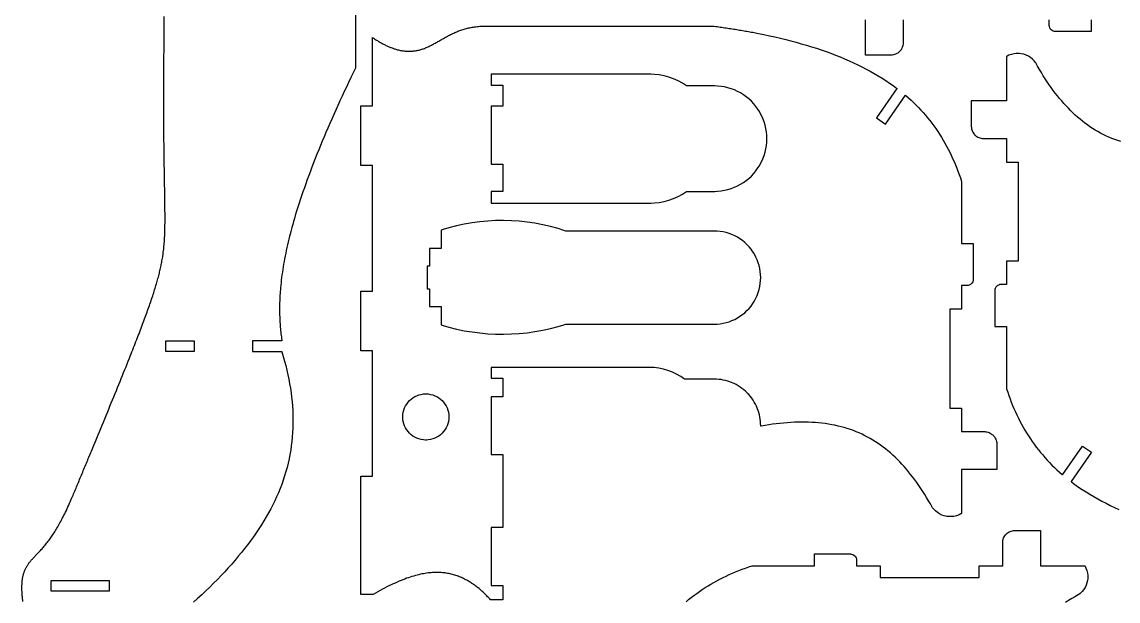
# Model space of a CAD drawing. Extents: x 0 to 673, y 0 to 298.
# Drawn here: x 107.8 to 294.3, y 96.9 to 195.5 of the extents above; entities that cross this region are included whole.
import ezdxf

# ---------------------------------------------------------------- set-up
doc = ezdxf.new("R2010")
doc.units = 0
doc.layers.get('0').update_dxf_attribs({"linetype": 'CONTINUOUS'})

msp = doc.modelspace()

# ---------------------------------------------------------------- linework, layer by layer
at = {"color": 0}
for points in [[(164.55, 219.183), (164.55, 187.644), (164.55, 187.643), (164.55, 187.642), (164.547, 187.642), (164.547, 187.639), (164.546, 187.639), (164.546, 187.636), (164.544, 187.636), (164.544, 187.633), (164.543, 187.632), (164.543, 187.631), (164.154, 186.826), (163.771, 186.025), (163.39, 185.226), (163.015, 184.433), (162.646, 183.642), (162.282, 182.856), (161.921, 182.072), (161.565, 181.293), (161.215, 180.518), (160.872, 179.747), (160.532, 178.979), (160.197, 178.217), (159.869, 177.457), (159.546, 176.703), (159.229, 175.951), (158.915, 175.206), (158.608, 174.462), (158.307, 173.725), (158.014, 172.992), (157.722, 172.261), (157.439, 171.538), (157.161, 170.817), (156.889, 170.101), (156.625, 169.39), (156.364, 168.685), (156.111, 167.982), (155.864, 167.286), (155.622, 166.593), (155.389, 165.907), (155.161, 165.224), (154.986, 164.692), (154.815, 164.161), (154.65, 163.635), (154.489, 163.112), (154.332, 162.593), (154.179, 162.076), (154.032, 161.564), (153.886, 161.054), (153.747, 160.549), (153.614, 160.046), (153.482, 159.546), (153.357, 159.05), (153.233, 158.558), (153.118, 158.069), (153.004, 157.583), (152.896, 157.101), (152.793, 156.622), (152.693, 156.147), (152.6, 155.675), (152.508, 155.207), (152.422, 154.742), (152.343, 154.281), (152.264, 153.822), (152.193, 153.368), (152.125, 152.917), (152.064, 152.469), (152.004, 152.025), (151.95, 151.585), (151.901, 151.147), (151.857, 150.714), (151.818, 150.283), (151.789, 149.958), (151.764, 149.636), (151.743, 149.315), (151.721, 148.996), (151.704, 148.679), (151.689, 148.364), (151.675, 148.051), (151.665, 147.74), (151.657, 147.431), (151.651, 147.122), (151.65, 146.817), (151.647, 146.513), (151.65, 146.21), (151.654, 145.91), (151.661, 145.611), (151.668, 145.315), (151.679, 145.019), (151.693, 144.726), (151.711, 144.435), (151.729, 144.146), (151.747, 143.858), (151.771, 143.572), (151.796, 143.288), (151.825, 143.004), (151.854, 142.724), (151.886, 142.444), (151.918, 142.168), (151.957, 141.892), (151.994, 141.618), (152.036, 141.346), (152.05, 141.26), (152.05, 141.26), (147.036, 141.26), (147.036, 139.41), (152.015, 139.41), (152.018, 139.406), (152.018, 139.404), (152.018, 139.4), (152.021, 139.397), (152.021, 139.396), (152.021, 139.392), (152.022, 139.389), (152.022, 139.386), (152.025, 139.385), (152.025, 139.383), (152.025, 139.379), (152.026, 139.378), (152.026, 139.374), (152.029, 139.372), (152.029, 139.371), (152.029, 139.367), (152.029, 139.365), (152.032, 139.364), (152.032, 139.362), (152.032, 139.357), (152.033, 139.354), (152.268, 138.577), (152.489, 137.799), (152.693, 137.022), (152.882, 136.249), (153.057, 135.477), (153.218, 134.707), (153.361, 133.938), (153.489, 133.171), (153.6, 132.406), (153.696, 131.643), (153.775, 130.882), (153.839, 130.122), (153.886, 129.366), (153.915, 128.61), (153.929, 127.856), (153.926, 127.104), (153.907, 126.356), (153.868, 125.607), (153.814, 124.863), (153.739, 124.118), (153.65, 123.378), (153.54, 122.638), (153.415, 121.9), (153.271, 121.166), (153.107, 120.432), (152.926, 119.702), (152.726, 118.974), (152.508, 118.247), (152.271, 117.522), (152.015, 116.8), (151.739, 116.081), (151.457, 115.388), (151.154, 114.696), (150.833, 114.007), (150.497, 113.32), (150.143, 112.634), (149.772, 111.952), (149.386, 111.27), (148.982, 110.591), (148.561, 109.913), (148.126, 109.238), (147.675, 108.564), (147.207, 107.893), (146.722, 107.224), (146.225, 106.556), (145.708, 105.889), (145.179, 105.225), (144.636, 104.563), (144.076, 103.903), (143.504, 103.243), (142.915, 102.586), (142.314, 101.931), (141.697, 101.277), (141.068, 100.625), (140.425, 99.9746), (139.768, 99.3246), (139.097, 98.6776), (138.414, 98.0315), (137.718, 97.3886), (137.01, 96.7456)], [(108.003, 96.8696), (107.985, 97.0086), (107.968, 97.1456), (107.951, 97.2815), (107.936, 97.4165), (107.922, 97.5496), (107.908, 97.6836), (107.896, 97.8136), (107.885, 97.9446), (107.875, 98.0715), (107.865, 98.1996), (107.857, 98.3267), (107.85, 98.4496), (107.843, 98.5736), (107.839, 98.6957), (107.835, 98.8165), (107.831, 98.9356), (107.829, 99.0536), (107.828, 99.1726), (107.828, 99.4017), (107.831, 99.5156), (107.833, 99.6265), (107.836, 99.7376), (107.843, 99.8457), (107.848, 99.9536), (107.857, 100.093), (107.868, 100.229), (107.883, 100.364), (107.896, 100.495), (107.914, 100.625), (107.932, 100.753), (107.953, 100.878), (107.975, 101), (108, 101.122), (108.025, 101.241), (108.054, 101.359), (108.083, 101.474), (108.115, 101.587), (108.149, 101.699), (108.185, 101.81), (108.223, 101.918), (108.261, 102.025), (108.303, 102.131), (108.346, 102.234), (108.39, 102.336), (108.438, 102.438), (108.486, 102.538), (108.536, 102.636), (108.589, 102.732), (108.643, 102.829), (108.699, 102.924), (108.758, 103.017), (108.817, 103.11), (108.879, 103.202), (108.943, 103.293), (109.008, 103.384), (109.086, 103.486), (109.168, 103.589), (109.251, 103.691), (109.336, 103.793), (109.425, 103.895), (109.515, 103.996), (109.607, 104.099), (109.703, 104.202), (109.8, 104.304), (109.899, 104.41), (110, 104.516), (110.104, 104.624), (110.21, 104.734), (110.318, 104.846), (110.428, 104.961), (110.539, 105.078), (110.653, 105.199), (110.77, 105.322), (110.888, 105.449), (111.008, 105.579), (111.129, 105.712), (111.253, 105.852), (111.379, 105.995), (111.508, 106.142), (111.636, 106.295), (111.767, 106.453), (111.9, 106.616), (112.035, 106.785), (112.171, 106.96), (112.31, 107.141), (112.45, 107.328), (112.565, 107.486), (112.683, 107.65), (112.801, 107.82), (112.921, 107.993), (113.042, 108.173), (113.163, 108.356), (113.285, 108.546), (113.408, 108.742), (113.533, 108.942), (113.66, 109.149), (113.787, 109.361), (113.914, 109.579), (114.042, 109.803), (114.172, 110.034), (114.303, 110.27), (114.433, 110.511), (114.568, 110.76), (114.7, 111.016), (114.835, 111.277), (114.97, 111.545), (115.107, 111.82), (115.244, 112.1), (115.383, 112.388), (115.521, 112.684), (115.662, 112.985), (115.803, 113.293), (115.944, 113.61), (116.086, 113.934), (116.231, 114.264), (116.375, 114.602), (116.52, 114.947), (116.621, 115.188), (116.722, 115.431), (116.822, 115.673), (116.925, 115.917), (117.026, 116.161), (117.129, 116.407), (117.232, 116.653), (117.335, 116.9), (117.438, 117.147), (117.54, 117.396), (117.645, 117.646), (117.749, 117.895), (117.853, 118.146), (117.958, 118.396), (118.062, 118.647), (118.167, 118.9), (118.273, 119.153), (118.377, 119.406), (118.482, 119.66), (118.588, 119.914), (118.694, 120.168), (118.8, 120.424), (118.907, 120.678), (119.013, 120.934), (119.118, 121.191), (119.225, 121.446), (119.438, 121.96), (119.544, 122.217), (119.651, 122.474), (119.879, 123.024), (120.107, 123.572), (120.333, 124.122), (120.562, 124.673), (120.789, 125.221), (121.015, 125.771), (121.243, 126.32), (121.468, 126.867), (121.693, 127.413), (121.918, 127.959), (122.142, 128.502), (122.364, 129.043), (122.586, 129.584), (122.807, 130.121), (123.027, 130.657), (123.244, 131.191), (123.461, 131.721), (123.676, 132.249), (123.89, 132.772), (124.101, 133.295), (124.313, 133.811), (124.521, 134.325), (124.726, 134.835), (124.932, 135.342), (125.133, 135.843), (125.333, 136.341), (125.532, 136.832), (125.725, 137.32), (125.918, 137.802), (126.108, 138.278), (126.254, 138.646), (126.398, 139.01), (126.54, 139.369), (126.682, 139.726), (126.819, 140.079), (126.958, 140.429), (127.093, 140.775), (127.226, 141.118), (127.358, 141.457), (127.488, 141.793), (127.618, 142.125), (127.743, 142.454), (127.868, 142.779), (127.99, 143.101), (128.111, 143.419), (128.231, 143.735), (128.347, 144.046), (128.463, 144.353), (128.576, 144.657), (128.688, 144.958), (128.797, 145.254), (128.904, 145.549), (129.01, 145.837), (129.113, 146.124), (129.215, 146.407), (129.314, 146.685), (129.412, 146.961), (129.508, 147.232), (129.6, 147.5), (129.693, 147.764), (129.789, 148.049), (129.883, 148.328), (129.976, 148.603), (130.068, 148.875), (130.154, 149.143), (130.239, 149.406), (130.322, 149.667), (130.403, 149.922), (130.483, 150.175), (130.558, 150.425), (130.633, 150.671), (130.704, 150.914), (130.774, 151.154), (130.84, 151.39), (130.907, 151.625), (130.971, 151.856), (131.032, 152.083), (131.09, 152.31), (131.148, 152.532), (131.203, 152.753), (131.256, 152.972), (131.307, 153.188), (131.358, 153.403), (131.404, 153.614), (131.45, 153.825), (131.494, 154.033), (131.538, 154.24), (131.578, 154.444), (131.618, 154.649), (131.653, 154.851), (131.689, 155.051), (131.731, 155.306), (131.772, 155.558), (131.846, 156.063), (131.878, 156.313), (131.938, 156.813), (131.964, 157.063), (131.989, 157.314), (132.011, 157.565), (132.032, 157.817), (132.052, 158.069), (132.069, 158.324), (132.085, 158.579), (132.099, 158.836), (132.111, 159.094), (132.123, 159.356), (132.133, 159.618), (132.14, 159.885), (132.148, 160.153), (132.154, 160.424), (132.158, 160.699), (132.163, 160.976), (132.165, 161.258), (132.167, 161.543), (132.168, 161.832), (132.168, 162.424), (132.167, 162.726), (132.164, 163.035), (132.163, 163.326), (132.16, 163.622), (132.157, 163.924), (132.154, 164.228), (132.15, 164.538), (132.147, 164.853), (132.142, 165.172), (132.136, 165.496), (132.133, 165.825), (132.127, 166.158), (132.122, 166.497), (132.115, 166.842), (132.11, 167.192), (132.103, 167.546), (132.097, 167.906), (132.093, 168.271), (132.085, 168.642), (132.078, 169.017), (132.072, 169.399), (132.065, 169.786), (132.06, 170.178), (132.053, 170.576), (132.046, 170.981), (132.04, 171.392), (132.035, 171.807), (132.028, 172.229), (132.023, 172.657), (132.017, 173.092), (132.011, 173.532), (132.006, 173.978), (131.999, 174.636), (131.993, 175.307), (131.986, 175.99), (131.983, 176.688), (131.976, 177.399), (131.972, 178.122), (131.971, 178.86), (131.968, 179.611), (131.964, 180.375), (131.963, 181.151), (131.963, 183.563), (131.964, 184.393), (131.965, 185.237), (131.968, 186.094), (131.972, 186.965), (131.976, 187.849), (131.983, 188.746), (131.988, 189.657), (131.994, 190.581), (132.002, 191.518), (132.01, 192.469), (132.018, 193.433), (132.029, 194.411), (132.039, 195.403), (132.05, 196.407)], [(257.711, 195.864), (257.711, 191.939), (257.711, 191.886), (257.7, 191.726), (257.669, 191.521), (257.618, 191.322), (257.549, 191.131), (257.461, 190.95), (257.357, 190.779), (257.237, 190.619), (257.103, 190.471), (256.956, 190.337), (256.796, 190.218), (256.625, 190.114), (256.443, 190.026), (256.253, 189.957), (256.054, 189.906), (255.849, 189.875), (255.689, 189.864), (255.636, 189.864), (251.287, 189.864), (251.287, 195.864)], [(289.711, 195.864), (289.711, 193.864), (283.636, 193.864), (283.583, 193.864), (283.425, 193.885), (283.225, 193.946), (283.04, 194.044), (282.912, 194.142), (282.876, 194.179), (282.839, 194.215), (282.742, 194.342), (282.643, 194.528), (282.582, 194.728), (282.561, 194.886), (282.561, 194.939), (282.561, 195.864)], [(294.721, 175.144), (294.207, 175.314), (293.7, 175.496), (293.2, 175.692), (292.706, 175.9), (292.218, 176.121), (291.736, 176.357), (291.276, 176.596), (290.822, 176.849), (290.374, 177.114), (289.932, 177.39), (289.496, 177.679), (289.065, 177.981), (288.639, 178.294), (288.219, 178.619), (287.806, 178.956), (287.397, 179.303), (286.993, 179.663), (286.596, 180.033), (286.203, 180.417), (285.815, 180.81), (285.433, 181.214), (285.056, 181.629), (284.683, 182.054), (284.317, 182.492), (283.954, 182.939), (283.597, 183.396), (283.244, 183.864), (282.896, 184.342), (282.554, 184.831), (282.215, 185.329), (281.882, 185.837), (281.553, 186.354), (281.228, 186.882), (280.908, 187.419), (280.593, 187.965), (280.282, 188.522), (280.279, 188.525), (280.218, 188.614), (280.014, 188.868), (279.713, 189.175), (279.381, 189.444), (279.021, 189.672), (278.638, 189.858), (278.235, 189.999), (277.815, 190.093), (277.492, 190.133), (277.383, 190.139), (277.032, 190.139), (276.918, 190.133), (276.579, 190.09), (276.138, 189.986), (275.711, 189.829), (275.404, 189.679), (275.307, 189.621), (275.307, 182.093), (269.307, 182.093), (269.307, 177.744), (269.307, 177.693), (269.317, 177.54), (269.347, 177.339), (269.396, 177.142), (269.464, 176.951), (269.551, 176.768), (269.656, 176.593), (269.776, 176.429), (269.878, 176.314), (269.914, 176.278), (269.95, 176.242), (270.067, 176.14), (270.231, 176.018), (270.404, 175.914), (270.588, 175.828), (270.778, 175.76), (270.975, 175.71), (271.176, 175.681), (271.331, 175.669), (271.382, 175.669), (275.307, 175.669), (275.307, 171.669), (277.307, 171.669), (277.307, 154.819), (275.307, 154.819), (275.307, 150.819), (274.382, 150.819), (274.328, 150.819), (274.165, 150.799), (273.963, 150.735), (273.781, 150.636), (273.621, 150.506), (273.49, 150.346), (273.392, 150.164), (273.328, 149.961), (273.307, 149.799), (273.307, 149.744), (273.307, 143.669), (275.307, 143.669), (275.307, 133.086), (275.307, 133.086), (275.307, 133.085), (275.307, 133.085), (275.307, 133.084), (275.307, 133.084), (275.307, 133.084), (275.308, 133.083), (275.308, 133.082), (275.308, 133.082), (275.308, 133.081), (275.308, 133.08), (275.308, 133.08), (275.308, 133.08), (275.308, 133.079), (275.31, 133.078), (275.31, 133.078), (275.31, 133.077), (275.31, 133.077), (275.31, 133.076), (275.31, 133.076), (275.31, 133.075), (275.31, 133.075), (275.499, 132.498), (275.696, 131.928), (275.901, 131.363), (276.115, 130.804), (276.338, 130.252), (276.568, 129.705), (276.807, 129.164), (277.054, 128.629), (277.311, 128.101), (277.576, 127.579), (277.85, 127.063), (278.132, 126.553), (278.424, 126.049), (278.724, 125.552), (279.032, 125.061), (279.35, 124.577), (279.676, 124.099), (280.013, 123.627), (280.358, 123.162), (280.713, 122.704), (281.075, 122.252), (281.449, 121.807), (281.831, 121.368), (282.221, 120.936), (282.622, 120.511), (283.032, 120.092), (283.451, 119.68), (283.881, 119.276), (284.319, 118.878), (284.767, 118.487), (284.831, 118.433), (288.247, 123.333), (289.765, 122.275), (286.276, 117.272), (286.278, 117.27), (286.279, 117.269), (286.282, 117.267), (286.283, 117.266), (286.286, 117.265), (286.287, 117.263), (286.289, 117.262), (286.292, 117.26), (286.293, 117.259), (286.297, 117.256), (286.299, 117.254), (286.301, 117.253), (286.303, 117.252), (286.304, 117.25), (286.307, 117.249), (286.308, 117.247), (286.311, 117.246), (286.314, 117.243), (286.317, 117.241), (286.318, 117.24), (286.319, 117.238), (286.322, 117.237), (286.324, 117.236), (286.326, 117.234), (286.328, 117.233), (286.329, 117.231), (286.332, 117.23), (286.333, 117.228), (286.335, 117.227), (286.936, 116.784), (287.55, 116.351), (288.179, 115.928), (288.821, 115.515), (289.476, 115.112), (290.144, 114.718), (290.826, 114.334), (291.521, 113.959), (292.229, 113.593), (292.949, 113.236), (293.682, 112.889), (294.428, 112.551)], [(220.783, 96.8181), (221.228, 97.1907), (221.681, 97.554), (222.139, 97.9082), (222.603, 98.2532), (223.075, 98.5892), (223.553, 98.9161), (224.038, 99.234), (224.528, 99.5429), (225.025, 99.8431), (225.529, 100.134), (226.039, 100.417), (226.556, 100.69), (227.078, 100.955), (227.606, 101.212), (228.14, 101.459), (228.681, 101.698), (229.228, 101.929), (229.781, 102.151), (230.339, 102.365), (230.904, 102.57), (231.475, 102.767), (232.051, 102.956), (232.053, 102.956), (232.053, 102.957), (232.053, 102.957), (232.056, 102.957), (232.056, 102.957), (232.057, 102.958), (232.057, 102.958), (232.06, 102.958), (232.06, 102.958), (232.06, 102.959), (232.061, 102.959), (232.061, 102.959), (232.063, 102.959), (242.646, 102.959), (242.646, 104.959), (248.721, 104.959), (248.774, 104.959), (248.932, 104.939), (249.132, 104.878), (249.318, 104.779), (249.444, 104.682), (249.481, 104.645), (249.518, 104.607), (249.615, 104.481), (249.714, 104.296), (249.775, 104.095), (249.796, 103.937), (249.796, 103.884), (249.796, 102.959), (253.796, 102.959), (253.796, 100.959), (270.646, 100.959), (270.646, 102.959), (274.646, 102.959), (274.646, 106.884), (274.646, 106.938), (274.657, 107.097), (274.689, 107.303), (274.739, 107.502), (274.81, 107.692), (274.896, 107.874), (275, 108.045), (275.119, 108.204), (275.254, 108.352), (275.401, 108.486), (275.561, 108.605), (275.732, 108.709), (275.914, 108.796), (276.104, 108.866), (276.303, 108.917), (276.508, 108.949), (276.668, 108.959), (276.721, 108.959), (281.069, 108.959), (281.069, 102.959), (288.597, 102.959), (288.656, 102.862), (288.806, 102.554), (288.963, 102.128), (289.065, 101.687), (289.11, 101.348), (289.115, 101.234), (289.115, 100.883), (289.11, 100.774), (289.069, 100.451), (288.975, 100.032), (288.833, 99.6283), (288.649, 99.2451), (288.419, 98.8857), (288.151, 98.5536), (287.844, 98.2526), (287.59, 98.0479), (287.501, 97.9865), (287.499, 97.9849), (286.942, 97.6736), (286.396, 97.3579), (285.858, 97.0379), (285.331, 96.7135)]]:
    msp.add_lwpolyline(points, dxfattribs=at)
for points in [[(258.176, 182.965), (258.624, 182.574), (259.063, 182.175), (259.492, 181.771), (259.911, 181.36), (260.321, 180.94), (260.722, 180.515), (261.112, 180.083), (261.494, 179.644), (261.868, 179.2), (262.231, 178.747), (262.585, 178.289), (262.931, 177.824), (263.267, 177.353), (263.593, 176.875), (263.911, 176.39), (264.219, 175.899), (264.519, 175.401), (264.811, 174.899), (265.093, 174.389), (265.367, 173.872), (265.632, 173.35), (265.889, 172.822), (266.136, 172.288), (266.375, 171.746), (266.606, 171.2), (266.828, 170.647), (267.042, 170.087), (267.247, 169.524), (267.444, 168.953), (267.633, 168.376), (267.633, 168.375), (267.633, 168.375), (267.633, 168.374), (267.633, 168.372), (267.635, 168.372), (267.635, 168.371), (267.635, 168.369), (267.635, 168.368), (267.636, 168.368), (267.636, 168.368), (267.636, 168.367), (267.636, 168.365), (267.636, 168.365), (267.636, 168.365), (267.636, 157.782), (269.636, 157.782), (269.636, 151.707), (269.636, 151.654), (269.615, 151.496), (269.554, 151.294), (269.456, 151.11), (269.358, 150.983), (269.321, 150.946), (269.285, 150.91), (269.158, 150.813), (268.972, 150.714), (268.772, 150.653), (268.614, 150.632), (268.561, 150.632), (267.636, 150.632), (267.636, 146.632), (265.636, 146.632), (265.636, 129.781), (267.636, 129.781), (267.636, 125.781), (271.561, 125.781), (271.612, 125.781), (271.767, 125.771), (271.968, 125.741), (272.165, 125.692), (272.356, 125.623), (272.539, 125.537), (272.713, 125.433), (272.876, 125.312), (272.992, 125.21), (273.029, 125.174), (273.065, 125.137), (273.167, 125.021), (273.287, 124.858), (273.392, 124.683), (273.478, 124.501), (273.547, 124.31), (273.596, 124.113), (273.626, 123.912), (273.636, 123.758), (273.636, 123.706), (273.636, 119.358), (267.636, 119.358), (267.636, 111.83), (267.539, 111.772), (267.231, 111.622), (266.806, 111.465), (266.364, 111.362), (266.025, 111.318), (265.911, 111.312), (265.56, 111.312), (265.451, 111.317), (265.128, 111.358), (264.708, 111.452), (264.306, 111.593), (263.922, 111.779), (263.563, 112.008), (263.231, 112.276), (262.929, 112.583), (262.725, 112.837), (262.664, 112.926), (262.661, 112.929), (262.35, 113.485), (262.035, 114.032), (261.715, 114.569), (261.39, 115.097), (261.061, 115.614), (260.728, 116.123), (260.389, 116.621), (260.047, 117.109), (259.699, 117.587), (259.346, 118.055), (258.989, 118.513), (258.626, 118.96), (258.26, 119.397), (257.888, 119.822), (257.51, 120.238), (257.128, 120.642), (256.74, 121.035), (256.347, 121.417), (255.95, 121.788), (255.546, 122.148), (255.138, 122.496), (254.724, 122.833), (254.304, 123.157), (253.878, 123.47), (253.447, 123.772), (253.011, 124.061), (252.568, 124.338), (252.121, 124.602), (251.667, 124.855), (251.207, 125.095), (250.725, 125.33), (250.237, 125.551), (249.743, 125.76), (249.243, 125.955), (248.736, 126.137), (248.222, 126.307), (247.704, 126.464), (247.179, 126.608), (246.647, 126.74), (246.111, 126.859), (245.568, 126.966), (245.019, 127.061), (244.465, 127.144), (243.906, 127.216), (243.34, 127.275), (242.769, 127.323), (242.193, 127.359), (241.611, 127.384), (241.024, 127.398), (240.431, 127.4), (239.832, 127.391), (239.229, 127.372), (238.621, 127.341), (238.007, 127.3), (237.389, 127.249), (236.765, 127.187), (236.138, 127.114), (235.504, 127.032), (234.865, 126.939), (234.222, 126.836), (233.575, 126.723), (233.572, 126.723), (233.565, 126.722), (233.563, 126.721), (233.56, 126.721), (233.557, 126.72), (233.554, 126.72), (233.551, 126.719), (233.544, 126.718), (233.542, 126.718), (233.539, 126.717), (233.536, 126.717), (233.531, 126.716), (233.528, 126.715), (233.525, 126.714), (233.521, 126.714), (233.518, 126.713), (233.515, 126.713), (233.51, 126.712), (233.507, 126.711), (233.504, 126.711), (233.5, 126.71), (233.494, 126.709), (233.492, 126.709), (233.489, 126.708), (233.486, 126.708), (233.487, 126.807), (233.481, 127.103), (233.456, 127.497), (233.411, 127.887), (233.347, 128.274), (233.265, 128.656), (233.165, 129.032), (233.046, 129.403), (232.908, 129.768), (232.754, 130.125), (232.582, 130.474), (232.392, 130.815), (232.186, 131.147), (231.963, 131.469), (231.724, 131.781), (231.468, 132.081), (231.267, 132.299), (231.197, 132.369), (231.128, 132.44), (230.911, 132.644), (230.614, 132.903), (230.306, 133.146), (229.986, 133.372), (229.657, 133.582), (229.318, 133.776), (228.971, 133.952), (228.615, 134.111), (228.251, 134.252), (227.882, 134.375), (227.507, 134.48), (227.126, 134.567), (226.74, 134.634), (226.35, 134.683), (225.957, 134.712), (225.66, 134.722), (225.561, 134.722), (220.536, 134.722), (220.375, 134.844), (219.874, 135.181), (219.179, 135.583), (218.458, 135.926), (217.711, 136.209), (216.946, 136.432), (216.163, 136.593), (215.367, 136.69), (214.763, 136.722), (214.561, 136.722), (187.636, 136.722), (187.636, 134.872), (189.636, 134.872), (189.636, 131.722), (187.636, 131.722), (187.636, 121.872), (189.636, 121.872), (189.636, 109.44), (187.636, 109.44), (187.636, 99.5903), (189.636, 99.5903), (189.636, 97.1539), (187.528, 97.1539), (187.525, 97.1557), (187.525, 97.1565), (187.524, 97.1574), (187.522, 97.16), (187.521, 97.1608), (187.521, 97.1617), (187.519, 97.1633), (187.518, 97.1642), (187.517, 97.166), (187.515, 97.1668), (187.515, 97.1676), (187.514, 97.1685), (187.513, 97.1703), (187.513, 97.1711), (187.511, 97.1719), (187.51, 97.1746), (187.508, 97.1754), (187.508, 97.1762), (187.506, 97.1789), (187.504, 97.1797), (187.392, 97.3083), (187.278, 97.4357), (187.163, 97.5618), (187.046, 97.6864), (186.929, 97.8097), (186.811, 97.9315), (186.693, 98.0521), (186.572, 98.1711), (186.451, 98.2888), (186.329, 98.405), (186.207, 98.5196), (186.082, 98.6328), (185.957, 98.7446), (185.831, 98.8547), (185.703, 98.9633), (185.575, 99.0704), (185.444, 99.176), (185.314, 99.28), (185.182, 99.3822), (185.05, 99.4831), (184.915, 99.5821), (184.779, 99.6796), (184.643, 99.7753), (184.506, 99.8694), (184.367, 99.9619), (184.226, 100.053), (184.085, 100.142), (183.942, 100.229), (183.799, 100.314), (183.653, 100.398), (183.481, 100.494), (183.307, 100.588), (183.132, 100.679), (182.954, 100.767), (182.775, 100.853), (182.593, 100.935), (182.41, 101.015), (182.224, 101.092), (182.035, 101.165), (181.844, 101.235), (181.651, 101.301), (181.456, 101.364), (181.257, 101.424), (181.057, 101.48), (180.853, 101.531), (180.646, 101.579), (180.436, 101.623), (180.224, 101.663), (180.008, 101.698), (179.79, 101.729), (179.568, 101.756), (179.343, 101.778), (179.114, 101.795), (178.882, 101.808), (178.647, 101.815), (178.407, 101.818), (178.164, 101.816), (177.918, 101.808), (177.667, 101.795), (177.413, 101.777), (177.165, 101.754), (176.915, 101.726), (176.661, 101.692), (176.401, 101.653), (176.139, 101.608), (175.871, 101.557), (175.6, 101.5), (175.324, 101.437), (175.043, 101.368), (174.758, 101.292), (174.468, 101.21), (174.174, 101.122), (173.875, 101.027), (173.571, 100.926), (173.261, 100.817), (172.949, 100.702), (172.629, 100.58), (172.306, 100.451), (171.976, 100.315), (171.642, 100.172), (171.301, 100.021), (170.957, 99.8628), (170.607, 99.6971), (170.25, 99.5239), (169.889, 99.3429), (169.522, 99.1542), (169.149, 98.9575), (168.771, 98.7529), (168.386, 98.5401), (167.996, 98.3193), (167.599, 98.0901), (167.597, 98.0896), (167.597, 98.0892), (167.597, 98.0888), (167.596, 98.0882), (167.594, 98.0878), (167.593, 98.0868), (167.593, 98.0864), (167.592, 98.0861), (167.592, 98.0858), (167.59, 98.0854), (167.59, 98.0851), (167.59, 98.0847), (167.589, 98.0843), (167.587, 98.0837), (167.587, 98.0833), (167.587, 98.0831), (167.586, 98.0824), (167.585, 98.0819), (167.585, 98.0817), (167.583, 98.081), (167.583, 98.0806), (167.582, 98.0803), (167.582, 98.08), (165.486, 98.08), (165.486, 118.182), (167.486, 118.182), (167.486, 139.511), (165.486, 139.511), (165.486, 149.661), (167.486, 149.661), (167.486, 171.067), (165.486, 171.067), (165.486, 181.217), (167.486, 181.217), (167.486, 192.837), (167.603, 192.76), (167.74, 192.668), (167.878, 192.579), (168.014, 192.49), (168.15, 192.406), (168.286, 192.321), (168.421, 192.239), (168.556, 192.158), (168.69, 192.081), (168.824, 192.003), (168.957, 191.929), (169.09, 191.856), (169.222, 191.785), (169.354, 191.715), (169.486, 191.649), (169.617, 191.583), (169.747, 191.519), (169.878, 191.458), (170.007, 191.399), (170.136, 191.342), (170.265, 191.286), (170.393, 191.232), (170.521, 191.179), (170.649, 191.129), (170.775, 191.082), (170.901, 191.036), (171.028, 190.992), (171.153, 190.949), (171.278, 190.908), (171.401, 190.871), (171.526, 190.833), (171.696, 190.786), (171.865, 190.743), (172.033, 190.704), (172.201, 190.668), (172.368, 190.636), (172.533, 190.608), (172.697, 190.585), (172.861, 190.564), (173.025, 190.547), (173.186, 190.535), (173.347, 190.525), (173.508, 190.519), (173.668, 190.518), (173.828, 190.519), (173.986, 190.525), (174.143, 190.533), (174.3, 190.546), (174.457, 190.563), (174.612, 190.582), (174.768, 190.604), (174.924, 190.631), (175.078, 190.66), (175.232, 190.693), (175.385, 190.729), (175.538, 190.768), (175.69, 190.811), (175.843, 190.857), (175.996, 190.907), (176.147, 190.958), (176.299, 191.014), (176.45, 191.074), (176.601, 191.136), (176.753, 191.2), (176.904, 191.268), (177.056, 191.339), (177.208, 191.413), (177.36, 191.489), (177.511, 191.567), (177.664, 191.647), (177.817, 191.729), (177.971, 191.813), (178.125, 191.897), (178.279, 191.985), (178.435, 192.072), (178.592, 192.161), (178.749, 192.251), (178.907, 192.343), (179.067, 192.435), (179.226, 192.526), (179.389, 192.618), (179.551, 192.711), (179.717, 192.804), (179.882, 192.896), (180.05, 192.987), (180.219, 193.079), (180.39, 193.171), (180.564, 193.261), (180.739, 193.35), (180.915, 193.438), (181.094, 193.525), (181.275, 193.61), (181.458, 193.693), (181.626, 193.768), (181.796, 193.84), (181.968, 193.91), (182.142, 193.978), (182.318, 194.044), (182.497, 194.108), (182.678, 194.169), (182.861, 194.229), (183.047, 194.286), (183.235, 194.34), (183.426, 194.392), (183.619, 194.44), (183.814, 194.486), (184.013, 194.531), (184.214, 194.571), (184.417, 194.608), (184.624, 194.643), (184.832, 194.674), (185.043, 194.701), (185.258, 194.726), (185.475, 194.747), (185.694, 194.765), (185.918, 194.779), (186.144, 194.79), (186.372, 194.797), (186.604, 194.8), (186.84, 194.799), (187.078, 194.794), (187.319, 194.786), (187.564, 194.772), (225.567, 194.772), (225.567, 194.772), (225.567, 194.772), (225.567, 194.772), (225.567, 194.772), (225.567, 194.772), (225.568, 194.772), (225.568, 194.772), (225.568, 194.772), (225.568, 194.772), (225.568, 194.772), (225.568, 194.772), (225.568, 194.772), (225.569, 194.772), (225.569, 194.772), (225.569, 194.772), (225.569, 194.772), (225.569, 194.772), (225.569, 194.772), (225.569, 194.772), (225.571, 194.772), (225.571, 194.772), (225.571, 194.772), (225.831, 194.737), (226.09, 194.704), (226.35, 194.669), (226.608, 194.633), (226.865, 194.599), (227.124, 194.563), (227.379, 194.525), (227.635, 194.489), (227.89, 194.451), (228.144, 194.413), (228.399, 194.374), (228.651, 194.335), (228.904, 194.296), (229.156, 194.256), (229.407, 194.215), (229.658, 194.175), (229.908, 194.133), (230.157, 194.092), (230.406, 194.05), (230.654, 194.007), (230.901, 193.964), (231.147, 193.921), (231.393, 193.876), (231.639, 193.832), (231.883, 193.788), (232.128, 193.742), (232.371, 193.696), (232.614, 193.649), (232.856, 193.603), (233.097, 193.554), (234.047, 193.362), (234.986, 193.164), (235.914, 192.957), (236.832, 192.743), (237.74, 192.521), (238.636, 192.292), (239.522, 192.054), (240.397, 191.808), (241.261, 191.556), (242.114, 191.293), (242.956, 191.024), (243.785, 190.746), (244.603, 190.46), (245.41, 190.165), (246.204, 189.862), (246.987, 189.55), (247.757, 189.231), (248.515, 188.9), (249.261, 188.563), (249.994, 188.215), (250.714, 187.858), (251.422, 187.493), (252.117, 187.118), (252.799, 186.733), (253.467, 186.339), (254.122, 185.936), (254.764, 185.522), (255.393, 185.1), (256.007, 184.667), (256.608, 184.225), (256.61, 184.222), (256.611, 184.221), (256.614, 184.219), (256.615, 184.218), (256.617, 184.217), (256.619, 184.215), (256.621, 184.214), (256.624, 184.212), (256.625, 184.211), (256.626, 184.21), (256.629, 184.208), (256.631, 184.207), (256.633, 184.206), (256.636, 184.203), (256.639, 184.201), (256.64, 184.2), (256.642, 184.199), (256.644, 184.197), (256.646, 184.196), (256.649, 184.194), (256.65, 184.193), (256.651, 184.192), (256.654, 184.189), (256.656, 184.188), (256.657, 184.186), (256.66, 184.185), (256.661, 184.183), (256.664, 184.182), (256.665, 184.181), (256.667, 184.179), (253.179, 179.176), (254.696, 178.118), (258.112, 183.018), (258.176, 182.965)], [(189.636, 181.154), (187.636, 181.154), (187.636, 171.304), (189.636, 171.304), (189.636, 166.638), (187.636, 166.638), (187.636, 164.672), (214.561, 164.672), (214.772, 164.672), (215.406, 164.706), (216.242, 164.803), (217.067, 164.962), (217.874, 165.185), (218.663, 165.468), (219.429, 165.811), (220.168, 166.212), (220.706, 166.551), (220.878, 166.672), (225.561, 166.672), (225.711, 166.672), (226.16, 166.693), (226.75, 166.751), (227.332, 166.849), (227.903, 166.983), (228.463, 167.154), (229.007, 167.361), (229.536, 167.601), (230.049, 167.875), (230.542, 168.182), (231.015, 168.519), (231.467, 168.889), (231.894, 169.288), (232.296, 169.715), (232.671, 170.171), (233.018, 170.653), (233.258, 171.031), (233.333, 171.16), (233.408, 171.29), (233.615, 171.688), (233.86, 172.229), (234.067, 172.782), (234.236, 173.343), (234.367, 173.913), (234.461, 174.487), (234.518, 175.067), (234.536, 175.647), (234.518, 176.228), (234.461, 176.807), (234.367, 177.382), (234.236, 177.951), (234.067, 178.514), (233.86, 179.067), (233.615, 179.607), (233.408, 180.006), (233.333, 180.135), (233.258, 180.264), (233.018, 180.643), (232.671, 181.125), (232.296, 181.581), (231.894, 182.008), (231.467, 182.407), (231.015, 182.775), (230.542, 183.114), (230.049, 183.419), (229.536, 183.694), (229.007, 183.935), (228.463, 184.142), (227.903, 184.311), (227.332, 184.446), (226.75, 184.543), (226.16, 184.603), (225.711, 184.622), (225.561, 184.622), (220.878, 184.622), (220.706, 184.744), (220.168, 185.082), (219.429, 185.485), (218.663, 185.828), (217.874, 186.111), (217.067, 186.333), (216.242, 186.493), (215.406, 186.59), (214.772, 186.622), (214.561, 186.622), (187.636, 186.622), (187.636, 184.772), (189.636, 184.772), (189.636, 181.154)], [(225.561, 144.072), (225.693, 144.072), (226.089, 144.09), (226.611, 144.142), (227.125, 144.228), (227.629, 144.347), (228.122, 144.497), (228.604, 144.679), (229.071, 144.892), (229.524, 145.135), (229.96, 145.406), (230.378, 145.704), (230.776, 146.029), (231.153, 146.382), (231.508, 146.758), (231.839, 147.161), (232.146, 147.586), (232.358, 147.921), (232.425, 148.035), (232.49, 148.149), (232.674, 148.501), (232.889, 148.979), (233.072, 149.467), (233.221, 149.962), (233.338, 150.465), (233.419, 150.974), (233.469, 151.485), (233.486, 151.997), (233.469, 152.51), (233.419, 153.021), (233.338, 153.529), (233.221, 154.032), (233.072, 154.528), (232.889, 155.015), (232.674, 155.494), (232.49, 155.846), (232.425, 155.96), (232.358, 156.074), (232.146, 156.408), (231.839, 156.835), (231.508, 157.236), (231.153, 157.614), (230.776, 157.965), (230.378, 158.292), (229.96, 158.59), (229.524, 158.861), (229.071, 159.103), (228.604, 159.315), (228.122, 159.497), (227.629, 159.649), (227.125, 159.767), (226.611, 159.853), (226.089, 159.906), (225.693, 159.922), (225.561, 159.922), (200.321, 159.922), (200, 160.032), (199.029, 160.335), (197.725, 160.693), (196.41, 160.999), (195.086, 161.25), (193.757, 161.447), (192.421, 161.59), (191.082, 161.681), (189.74, 161.717), (188.399, 161.699), (187.058, 161.628), (185.722, 161.501), (184.389, 161.322), (183.063, 161.089), (181.743, 160.803), (180.435, 160.461), (179.458, 160.172), (179.136, 160.067), (179.136, 156.922), (177.136, 156.922), (177.136, 153.922), (176.767, 153.922), (176.767, 150.072), (177.136, 150.072), (177.136, 147.072), (179.136, 147.072), (179.136, 143.935), (179.46, 143.835), (180.436, 143.56), (181.747, 143.235), (183.067, 142.961), (184.393, 142.74), (185.725, 142.569), (187.061, 142.45), (188.4, 142.382), (189.74, 142.365), (191.079, 142.399), (192.417, 142.485), (193.751, 142.621), (195.081, 142.81), (196.404, 143.049), (197.719, 143.339), (199.026, 143.679), (200, 143.968), (200.322, 144.072), (225.561, 144.072)], [(132.287, 141.26), (137.136, 141.26), (137.136, 139.41), (132.287, 139.41), (132.287, 141.26)], [(172.601, 128.283), (172.601, 128.383), (172.622, 128.684), (172.681, 129.074), (172.778, 129.45), (172.91, 129.811), (173.075, 130.154), (173.272, 130.477), (173.497, 130.78), (173.751, 131.058), (174.029, 131.312), (174.332, 131.538), (174.656, 131.734), (174.999, 131.899), (175.36, 132.031), (175.735, 132.128), (176.125, 132.188), (176.426, 132.208), (176.526, 132.208), (176.626, 132.208), (176.928, 132.188), (177.317, 132.128), (177.693, 132.031), (178.054, 131.899), (178.397, 131.734), (178.721, 131.538), (179.024, 131.312), (179.301, 131.058), (179.556, 130.78), (179.781, 130.477), (179.978, 130.154), (180.143, 129.811), (180.275, 129.45), (180.372, 129.074), (180.431, 128.684), (180.451, 128.383), (180.451, 128.283), (180.451, 128.182), (180.431, 127.882), (180.372, 127.492), (180.275, 127.116), (180.143, 126.755), (179.978, 126.412), (179.781, 126.088), (179.556, 125.786), (179.301, 125.508), (179.024, 125.254), (178.721, 125.028), (178.397, 124.832), (178.054, 124.666), (177.693, 124.534), (177.317, 124.438), (176.928, 124.378), (176.626, 124.358), (176.526, 124.358), (176.426, 124.358), (176.125, 124.378), (175.735, 124.438), (175.36, 124.534), (174.999, 124.666), (174.656, 124.832), (174.332, 125.028), (174.029, 125.254), (173.751, 125.508), (173.497, 125.786), (173.272, 126.088), (173.075, 126.412), (172.91, 126.755), (172.778, 127.116), (172.681, 127.492), (172.622, 127.882), (172.601, 128.182), (172.601, 128.283)], [(112.814, 100.459), (122.664, 100.459), (122.664, 98.6086), (112.814, 98.6086), (112.814, 100.459)]]:
    msp.add_lwpolyline(points, close=True, dxfattribs=at)

doc.saveas('drawing.dxf')
